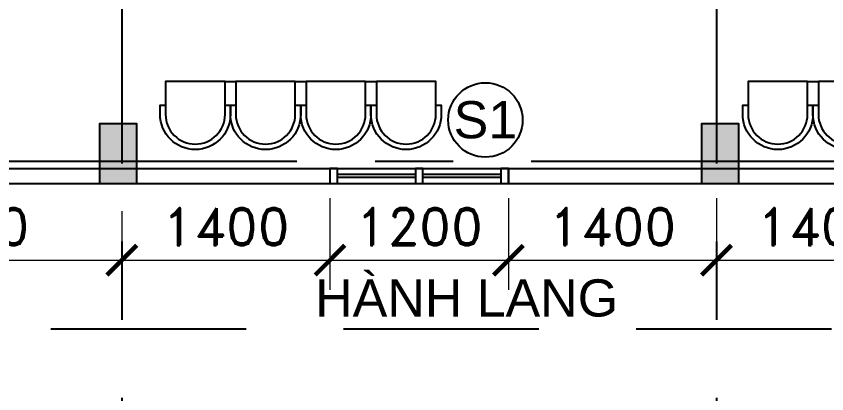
# Model space of a CAD drawing. Header units: inches. Extents: x 452443 to 881249, y 975131 to 1198310.
# Drawn here: x 646729 to 652181, y 1090372 to 1092910 of the extents above; entities that cross this region are included whole.
import ezdxf

# ---------------------------------------------------------------- set-up
doc = ezdxf.new("R2010")
doc.units = ezdxf.units.IN
doc.header["$LTSCALE"] = 3.5
doc.header["$MEASUREMENT"] = 0
doc.linetypes.add('CENTER', pattern=[2, 1.25, -0.25, 0.25, -0.25])
doc.linetypes.add('HIDDEN', pattern=[0.375, 0.25, -0.125])
for name, color, linetype in [('cot', 1, 'Continuous'), ('CUA', 4, 'Continuous'), ('hatch vl', 4, 'Continuous'), ('HATCH47', 47, 'Continuous'), ('phong', 2, 'Continuous'), ('TEXT2', 7, 'Continuous'), ('thuocdo', 3, 'Continuous'), ('Truc', 252, 'Continuous')]:
    doc.layers.add(name, color=color, linetype=linetype)
doc.styles.add('chu 1', font='VHELVEN0.TTF')
doc.styles.add('romand', font='romand.shx')
doc.styles.add('VNI-HELVE', font='VHELVEN0.TTF')
doc.dimstyles.new('TL100', dxfattribs={"dimscale": 100, "dimtxt": 2.5, "dimasz": 2, "dimexe": 2, "dimexo": 1, "dimgap": 1, "dimtad": 1, "dimdec": 0, "dimzin": 0, "dimdsep": 46, "dimtxsty": 'romand', "dimblk": 'ARCHTICK', "dimcen": 2, "dimdle": 2, "dimclrd": 256, "dimclre": 256, "dimclrt": 7, "dimadec": 0, "dimazin": 0, "dimtfac": 0.004, "dimtdec": 0, "dimtmove": 2, "dimatfit": 3, "dimfxl": 1, "dimtolj": 1, "dimtzin": 0, "dimlwd": 20, "dimlwe": 20, "dimarcsym": 1})

# ---------------------------------------------------------------- blocks, each defined once
blk = doc.blocks.new('CS-1200')
for p, q in [((0, 100), (1200, 100)), ((575, 60), (50, 60)), ((1150, 60), (625, 60)), ((0, 0), (1200, 0)), ((575, 40), (50, 40)), ((1150, 40), (625, 40))]:
    blk.add_line(p, q)
at = {"ltscale": 5}
for points in [[(0, 0), (50, 0), (50, 100), (0, 100)], [(575, 0), (625, 0), (625, 100), (575, 100)], [(1150, 0), (1200, 0), (1200, 100), (1150, 100)]]:
    blk.add_lwpolyline(points, close=True, dxfattribs=at)
blk = doc.blocks.new('4ghe 400')
for p, q in [((-1418.2, 0), (-1345.5, 0)), ((-945.5, 0), (-872.7, 0)), ((-472.7, 0), (-400, 0))]:
    blk.add_line(p, q)
for points in [[(-1418.2, -159), (-1418.2, 0), (-1818.2, 0), (-1818.2, -159)], [(-945.5, -159), (-945.5, 0), (-1345.5, 0), (-1345.5, -159)], [(-472.7, -159), (-472.7, 0), (-872.7, 0), (-872.7, -159)], [(0, -159), (0, 0), (-400, 0), (-400, -159)]]:
    blk.add_lwpolyline(points)
for points in [[(-1381.8, -221.8, -1), (-1854.5, -221.8), (-1854.5, -159), (-1818.2, -159), (-1818.2, -221.8, 1), (-1418.2, -221.8), (-1418.2, -159), (-1381.8, -159)], [(-909.1, -221.8, -1), (-1381.8, -221.8), (-1381.8, -159), (-1345.5, -159), (-1345.5, -221.8, 1), (-945.5, -221.8), (-945.5, -159), (-909.1, -159)], [(-436.4, -221.8, -1), (-909.1, -221.8), (-909.1, -159), (-872.7, -159), (-872.7, -221.8, 1), (-472.7, -221.8), (-472.7, -159), (-436.4, -159)], [(36.4, -221.8, -1), (-436.4, -221.8), (-436.4, -159), (-400, -159), (-400, -221.8, 1), (0, -221.8), (0, -159), (36.4, -159)]]:
    blk.add_lwpolyline(points, format="xyb", close=True)
blk = doc.blocks.new('_ArchTick')
at = {"color": 0, "linetype": 'ByBlock', "const_width": 0.15}
blk.add_lwpolyline([(-0.5, -0.5), (0.5, 0.5)], dxfattribs=at)
blk = doc.blocks.new('*D2185')
at = {"layer": 'DEFPOINTS', "color": 0}
for p in [(645339.8, 1091786.5), (647439.8, 1091699.8), (647439.8, 1091270.3)]:
    blk.add_point(p, dxfattribs=at)
at = {"layer": 'thuocdo', "lineweight": 20}
for p, q in [((645339.8, 1091686.5), (645339.8, 1091070.3)), ((647439.8, 1091599.8), (647439.8, 1091070.3)), ((645139.8, 1091270.3), (647639.8, 1091270.3))]:
    blk.add_line(p, q, dxfattribs=at)
at = {"layer": 'thuocdo', "lineweight": 20, "xscale": 200, "yscale": 200, "zscale": 200, "rotation": 180}
blk.add_blockref('_ArchTick', (645339.8, 1091270.3), dxfattribs=at)
at = {"layer": 'thuocdo', "lineweight": 20, "xscale": 200, "yscale": 200, "zscale": 200}
blk.add_blockref('_ArchTick', (647439.8, 1091270.3), dxfattribs=at)
at = {"layer": 'thuocdo', "color": 7, "insert": (646389.8, 1091495.3), "char_height": 250, "attachment_point": 5, "style": 'romand'}
blk.add_mtext('\\A1;2100', dxfattribs=at)
blk = doc.blocks.new('*D2186')
at = {"layer": 'DEFPOINTS', "color": 0}
for p in [(648839.8, 1091786.5), (647439.8, 1091699.8), (648839.8, 1091270.3)]:
    blk.add_point(p, dxfattribs=at)
at = {"layer": 'thuocdo', "lineweight": 20}
for p, q in [((648839.8, 1091686.5), (648839.8, 1091070.3)), ((647439.8, 1091599.8), (647439.8, 1091070.3)), ((647239.8, 1091270.3), (649039.8, 1091270.3))]:
    blk.add_line(p, q, dxfattribs=at)
at = {"layer": 'thuocdo', "lineweight": 20, "xscale": 200, "yscale": 200, "zscale": 200, "rotation": 180}
blk.add_blockref('_ArchTick', (647439.8, 1091270.3), dxfattribs=at)
at = {"layer": 'thuocdo', "lineweight": 20, "xscale": 200, "yscale": 200, "zscale": 200}
blk.add_blockref('_ArchTick', (648839.8, 1091270.3), dxfattribs=at)
at = {"layer": 'thuocdo', "color": 7, "insert": (648139.8, 1091495.3), "char_height": 250, "attachment_point": 5, "style": 'romand'}
blk.add_mtext('\\A1;1400', dxfattribs=at)
blk = doc.blocks.new('*D2187')
at = {"layer": 'DEFPOINTS', "color": 0}
for p in [(648839.8, 1091786.5), (650039.8, 1091786.5), (650039.8, 1091270.3)]:
    blk.add_point(p, dxfattribs=at)
at = {"layer": 'thuocdo', "lineweight": 20}
for p, q in [((648839.8, 1091686.5), (648839.8, 1091070.3)), ((650039.8, 1091686.5), (650039.8, 1091070.3)), ((648639.8, 1091270.3), (650239.8, 1091270.3))]:
    blk.add_line(p, q, dxfattribs=at)
at = {"layer": 'thuocdo', "lineweight": 20, "xscale": 200, "yscale": 200, "zscale": 200, "rotation": 180}
blk.add_blockref('_ArchTick', (648839.8, 1091270.3), dxfattribs=at)
at = {"layer": 'thuocdo', "lineweight": 20, "xscale": 200, "yscale": 200, "zscale": 200}
blk.add_blockref('_ArchTick', (650039.8, 1091270.3), dxfattribs=at)
at = {"layer": 'thuocdo', "color": 7, "insert": (649439.8, 1091495.3), "char_height": 250, "attachment_point": 5, "style": 'romand'}
blk.add_mtext('\\A1;1200', dxfattribs=at)
blk = doc.blocks.new('*D2188')
at = {"layer": 'DEFPOINTS', "color": 0}
for p in [(650039.8, 1091786.5), (651439.8, 1091786.5), (651439.8, 1091270.3)]:
    blk.add_point(p, dxfattribs=at)
at = {"layer": 'thuocdo', "lineweight": 20}
for p, q in [((650039.8, 1091686.5), (650039.8, 1091070.3)), ((651439.8, 1091686.5), (651439.8, 1091070.3)), ((649839.8, 1091270.3), (651639.8, 1091270.3))]:
    blk.add_line(p, q, dxfattribs=at)
at = {"layer": 'thuocdo', "lineweight": 20, "xscale": 200, "yscale": 200, "zscale": 200, "rotation": 180}
blk.add_blockref('_ArchTick', (650039.8, 1091270.3), dxfattribs=at)
at = {"layer": 'thuocdo', "lineweight": 20, "xscale": 200, "yscale": 200, "zscale": 200}
blk.add_blockref('_ArchTick', (651439.8, 1091270.3), dxfattribs=at)
at = {"layer": 'thuocdo', "color": 7, "insert": (650739.8, 1091495.3), "char_height": 250, "attachment_point": 5, "style": 'romand'}
blk.add_mtext('\\A1;1400', dxfattribs=at)
blk = doc.blocks.new('*D2189')
at = {"layer": 'DEFPOINTS', "color": 0}
for p in [(651439.8, 1091786.5), (652839.8, 1091786.5), (652839.8, 1091270.3)]:
    blk.add_point(p, dxfattribs=at)
at = {"layer": 'thuocdo', "lineweight": 20}
for p, q in [((651439.8, 1091686.5), (651439.8, 1091070.3)), ((652839.8, 1091686.5), (652839.8, 1091070.3)), ((651239.8, 1091270.3), (653039.8, 1091270.3))]:
    blk.add_line(p, q, dxfattribs=at)
at = {"layer": 'thuocdo', "lineweight": 20, "xscale": 200, "yscale": 200, "zscale": 200, "rotation": 180}
blk.add_blockref('_ArchTick', (651439.8, 1091270.3), dxfattribs=at)
at = {"layer": 'thuocdo', "lineweight": 20, "xscale": 200, "yscale": 200, "zscale": 200}
blk.add_blockref('_ArchTick', (652839.8, 1091270.3), dxfattribs=at)
at = {"layer": 'thuocdo', "color": 7, "insert": (652139.8, 1091495.3), "char_height": 250, "attachment_point": 5, "style": 'romand'}
blk.add_mtext('\\A1;1400', dxfattribs=at)

msp = doc.modelspace()

# ---------------------------------------------------------------- hatches: boundary and pattern name
at = {"layer": 'cot'}
for points in [[(647289.8, 1091786.5), (647539.8, 1091786.5), (647539.8, 1092186.5), (647289.8, 1092186.5)], [(651339.8, 1091786.5), (651589.8, 1091786.5), (651589.8, 1092186.5), (651339.8, 1092186.5)]]:
    msp.add_hatch(color=256, dxfattribs=at).paths.add_polyline_path(points)

# ---------------------------------------------------------------- linework, layer by layer
for points in [[(647289.8, 1091786.5), (647539.8, 1091786.5), (647539.8, 1092186.5), (647289.8, 1092186.5)], [(651339.8, 1091786.5), (651589.8, 1091786.5), (651589.8, 1092186.5), (651339.8, 1092186.5)]]:
    msp.add_lwpolyline(points, close=True, dxfattribs=at)
at = {"layer": 'hatch vl'}
msp.add_circle((649885.2, 1092212.8), 250, dxfattribs=at)
at = {"layer": 'HATCH47', "linetype": 'HIDDEN', "ltscale": 1500}
msp.add_lwpolyline([(658119.1, 1090806), (624924.8, 1090806)], dxfattribs=at)
at = {"layer": 'phong'}
for points in [[(645289.8, 1091886.5), (648839.8, 1091886.5)], [(648839.8, 1091886.5), (648839.8, 1091786.5)], [(650039.8, 1091886.5), (650039.8, 1091786.5)], [(650039.8, 1091886.5), (652839.8, 1091886.5)], [(645289.8, 1091786.5), (648839.8, 1091786.5)], [(650039.8, 1091786.5), (652839.8, 1091786.5)]]:
    msp.add_lwpolyline(points, dxfattribs=at)
at = {"layer": 'Truc', "linetype": 'CENTER', "ltscale": 600}
for points in [[(647439.8, 1098745.1), (647439.8, 1073652.5)], [(651439.8, 1098745.1), (651439.8, 1073652.5)], [(624992.9, 1091936.5), (657529.9, 1091936.5)]]:
    msp.add_lwpolyline(points, dxfattribs=at)

# ---------------------------------------------------------------- block references
for p in [(649552, 1092472.3), (653470.5, 1092472.3)]:
    msp.add_blockref('4ghe 400', p)
at = {"layer": 'CUA'}
msp.add_blockref('CS-1200', (648839.8, 1091786.5), dxfattribs=at)

# ---------------------------------------------------------------- texts
at = {"insert": (649885.2, 1092212.8), "char_height": 250, "width": 407.041, "attachment_point": 5, "style": 'chu 1'}
msp.add_mtext('S1', dxfattribs=at)
at = {"layer": 'TEXT2', "insert": (647738.8, 1091141.4), "char_height": 250, "attachment_point": 1, "style": 'VNI-HELVE'}
msp.add_mtext_dynamic_manual_height_columns('{\\W5.161;\\C7;  \\W1;HAØNH LANG}', width=4203.104, gutter_width=1000, heights=[0], dxfattribs=at)

# ---------------------------------------------------------------- dimensions: what is measured, and where the dimension line sits
at = {"layer": 'thuocdo'}
for base, p1, p2, picture, middle in [((647439.8, 1091270.3), (645339.8, 1091786.5), (647439.8, 1091699.8), '*D2185', (646389.8, 1091495.3)), ((648839.8, 1091270.3), (647439.8, 1091699.8), (648839.8, 1091786.5), '*D2186', (648139.8, 1091495.3)), ((650039.8, 1091270.3), (648839.8, 1091786.5), (650039.8, 1091786.5), '*D2187', (649439.8, 1091495.3)), ((651439.8, 1091270.3), (650039.8, 1091786.5), (651439.8, 1091786.5), '*D2188', (650739.8, 1091495.3)), ((652839.8, 1091270.3), (651439.8, 1091786.5), (652839.8, 1091786.5), '*D2189', (652139.8, 1091495.3))]:
    dim = msp.add_linear_dim(base=base, p1=p1, p2=p2, dimstyle='TL100', override={"dimfxl": 10, "dimarcsym": 1}, dxfattribs=at)
    dim.commit()
    dim.dimension.update_dxf_attribs({"geometry": picture, "text_midpoint": middle})

doc.saveas('drawing.dxf')
